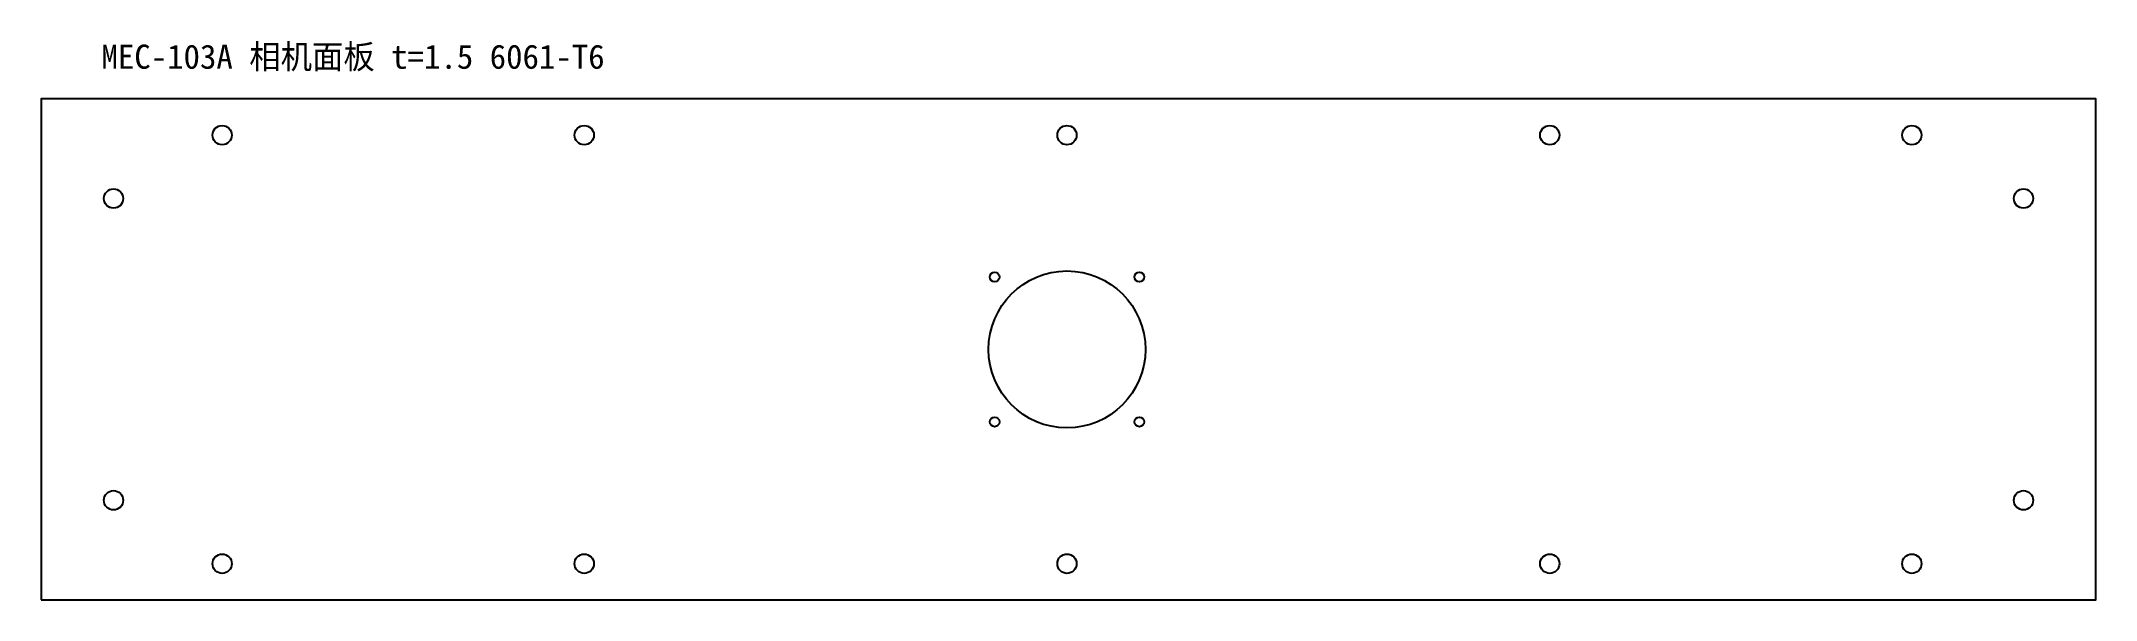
# Model space of a CAD drawing. Header units: metres. Extents: x 0 to 340, y 0 to 93.
import ezdxf

# ---------------------------------------------------------------- set-up
doc = ezdxf.new("R2010")
doc.units = ezdxf.units.M
for name, color, linetype in [('CUT', 1, 'Continuous'), ('ETCH', 2, 'Continuous'), ('HOLE', 3, 'Continuous')]:
    doc.layers.add(name, color=color, linetype=linetype)

msp = doc.modelspace()

# ---------------------------------------------------------------- linework, layer by layer
at = {"layer": 'CUT'}
msp.add_lwpolyline([(0, 0), (340.5, 0), (340.5, 83), (0, 83)], close=True, dxfattribs=at)
msp.add_circle((170, 41.5), 13, dxfattribs=at)
at = {"layer": 'HOLE'}
for centre, radius in [((30, 77), 1.6), ((90, 77), 1.6), ((170, 77), 1.6), ((250, 77), 1.6), ((310, 77), 1.6), ((12, 66.5), 1.6), ((328.5, 66.5), 1.6), ((158, 53.5), 0.8), ((182, 53.5), 0.8), ((158, 29.5), 0.8), ((182, 29.5), 0.8), ((12, 16.5), 1.6), ((328.5, 16.5), 1.6), ((30, 6), 1.6), ((90, 6), 1.6), ((170, 6), 1.6), ((250, 6), 1.6), ((310, 6), 1.6)]:
    msp.add_circle(centre, radius, dxfattribs=at)

# ---------------------------------------------------------------- texts
at = {"layer": 'ETCH'}
msp.add_text('MEC-103A 相机面板 t=1.5 6061-T6', height=4, dxfattribs=at).set_placement((10, 88))

doc.saveas('drawing.dxf')
